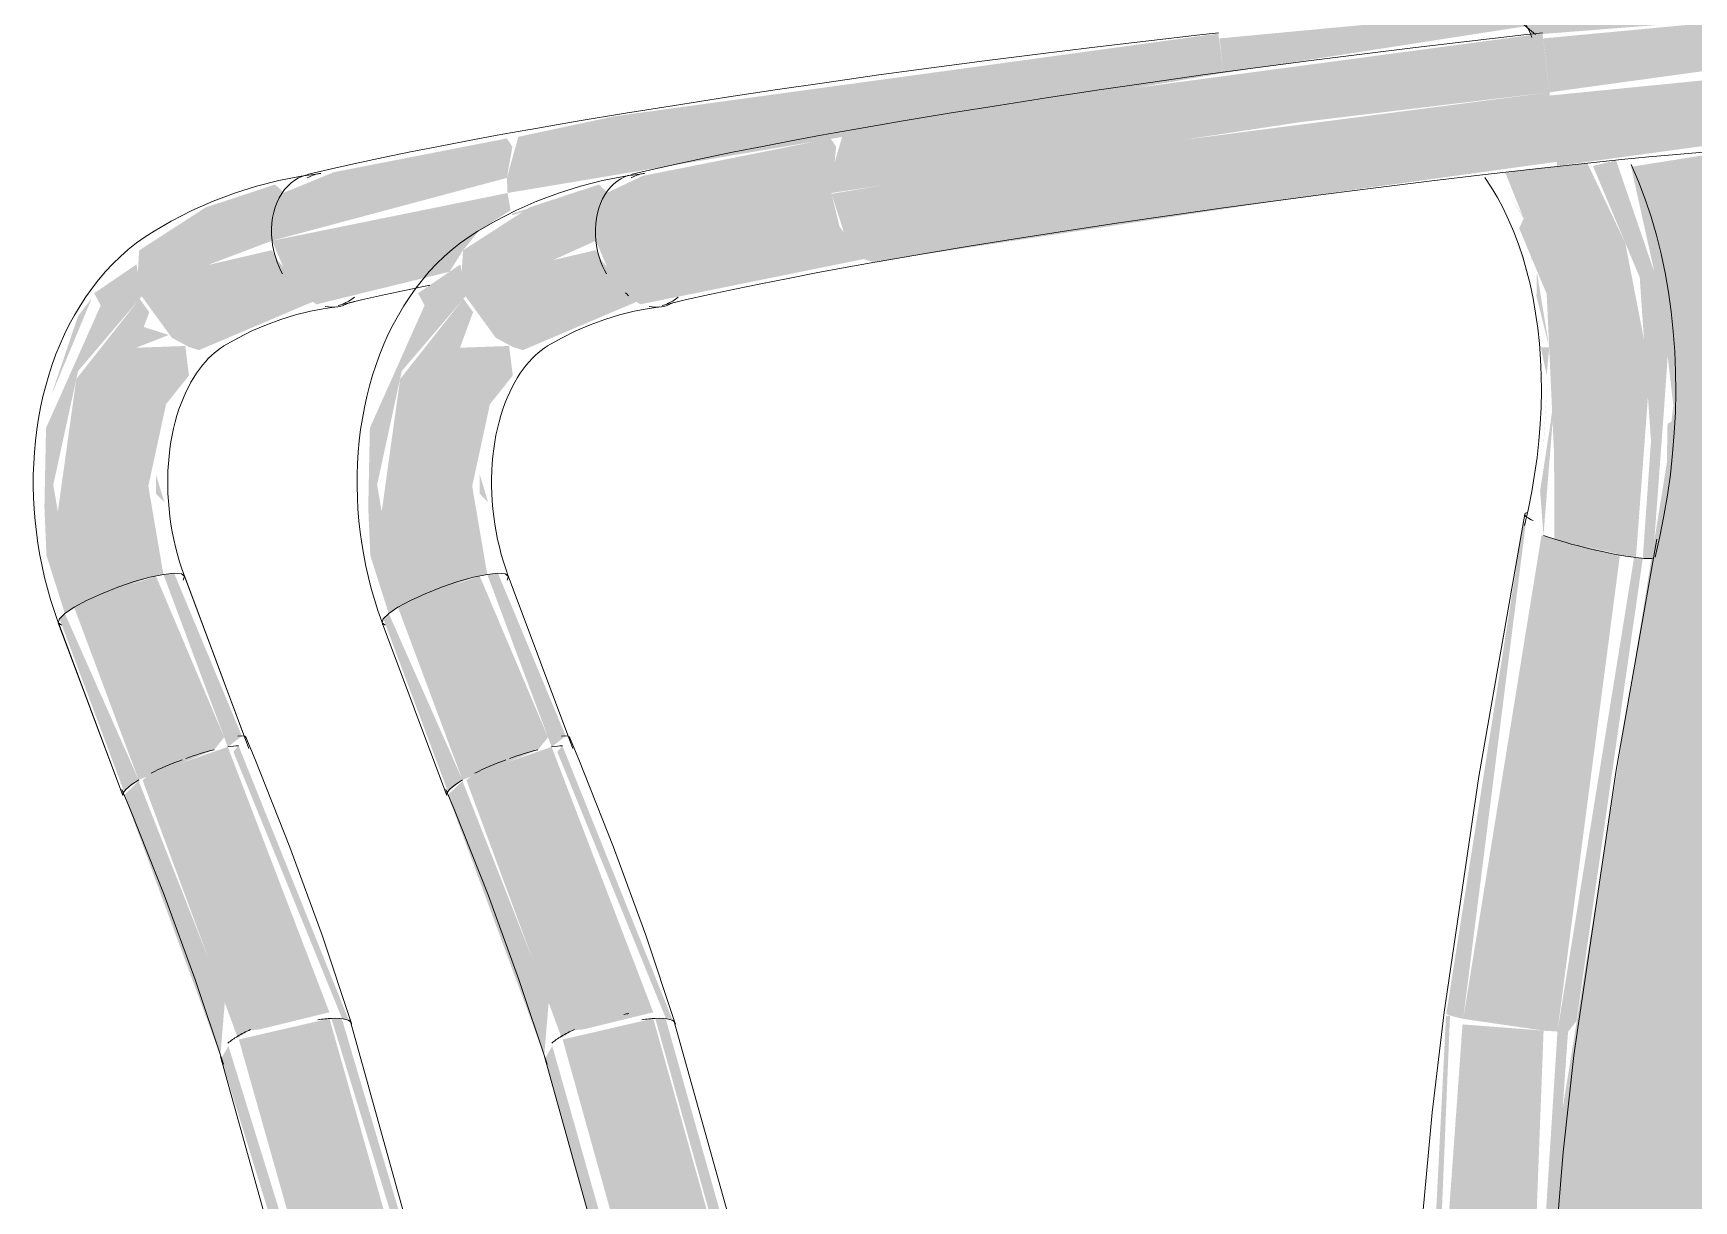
# Model space of a CAD drawing. Header units: inches. Extents: x 21380 to 98133, y -290 to 853.
# Drawn here: x 35351.7 to 35364.05, y 19.38 to 28.06 of the extents above; entities that cross this region are included whole.
import ezdxf

# ---------------------------------------------------------------- set-up
doc = ezdxf.new("R2010")
doc.units = ezdxf.units.IN
doc.header["$MEASUREMENT"] = 0
doc.layers.add('I-FURN', color=30, linetype='Continuous', lineweight=9)

# ---------------------------------------------------------------- blocks, each defined once
blk = doc.blocks.new('HermanMiller_Collection_Air-Chair_SideChair_Arms - Arms-457867-Building Section - East_West looking South')
at = {"layer": 'I-FURN'}
h = blk.add_hatch(color=256, dxfattribs=at)
h.paths.add_polyline_path([(-26177.189, 27.624), (-26174.96, 27.931), (-26174.918, 27.821), (-26174.865, 27.825), (-26174.993, 28.184), (-26175.109, 28.224), (-26177.236, 28.025), (-26177.203, 27.75)], flags=0)
h.paths.add_polyline_path([(-26174.979, 27.817), (-26174.962, 27.858), (-26174.973, 27.838)], flags=0)
for points in [[(-26182.531, 26.875), (-26179.049, 27.401), (-26177.189, 27.624), (-26177.241, 28.061), (-26181.242, 27.527), (-26182.451, 27.293), (-26182.537, 27.002)], [(-26182.222, 26.362), (-26178.904, 26.863), (-26177.135, 27.107), (-26177.189, 27.624), (-26180.849, 27.149), (-26182.53, 26.869), (-26182.418, 26.52), (-26182.289, 26.384)], [(-26184.283, 26.52), (-26182.531, 26.875), (-26182.495, 27.219), (-26182.537, 27.281), (-26183.935, 27.002), (-26184.211, 26.871), (-26184.284, 26.648)], [(-26185.252, 26.106), (-26184.594, 26.379), (-26184.283, 26.52), (-26184.201, 26.882), (-26184.26, 26.938), (-26184.776, 26.768), (-26185.271, 26.448), (-26185.285, 26.227)], [(-26183.951, 26.047), (-26182.289, 26.384), (-26182.47, 26.625), (-26182.531, 26.875), (-26184.283, 26.52), (-26184.134, 26.172), (-26183.956, 26.049)], [(-26184.826, 25.706), (-26183.979, 26.066), (-26184.256, 26.392), (-26184.283, 26.45), (-26184.757, 26.34), (-26185.252, 26.106), (-26185.028, 25.798), (-26184.9, 25.729)], [(-26185.824, 23.747), (-26185.755, 23.793), (-26185.91, 24.704), (-26185.727, 25.55), (-26185.252, 26.106), (-26185.291, 26.344), (-26185.606, 26.129), (-26185.557, 26.039), (-26185.964, 25.127), (-26185.976, 24.537), (-26185.961, 24.179)], [(-26185.755, 23.793), (-26185.193, 24.016), (-26185.091, 24.038), (-26185.203, 24.694), (-26185.071, 25.304), (-26184.901, 25.517), (-26184.928, 25.737), (-26185.294, 25.724), (-26185.196, 25.989), (-26185.268, 26.088), (-26185.739, 25.491), (-26185.876, 24.504), (-26185.824, 24.197)], [(-26185.085, 24.575), (-26185.147, 24.783), (-26185.147, 24.638), (-26185.137, 24.628)], [(-26185.275, 22.509), (-26184.713, 22.733), (-26184.639, 22.826), (-26185.147, 24.026), (-26185.662, 23.844), (-26185.755, 23.793), (-26185.353, 22.717)], [(-26184.612, 22.754), (-26184.507, 22.835), (-26185.011, 24.046), (-26185.091, 24.038), (-26184.613, 22.757)], [(-26185.384, 22.422), (-26185.275, 22.509), (-26185.824, 23.747), (-26185.864, 23.708), (-26185.416, 22.509)], [(-26184.537, 20.59), (-26184.452, 20.647), (-26184.375, 20.653), (-26183.856, 20.78), (-26184.612, 22.754), (-26185.182, 22.559), (-26185.246, 22.507), (-26184.542, 20.602)], [(-26183.711, 20.719), (-26184.532, 22.763), (-26184.57, 22.717), (-26183.762, 20.734)], [(-26184.667, 20.458), (-26184.633, 20.868), (-26185.275, 22.501), (-26185.384, 22.397), (-26184.67, 20.465)], [(-26178.062, 0), (-26183.856, 20.734), (-26184.53, 20.578), (-26178.795, 0), (-26178.149, 0)], [(-26177.994, 0), (-26177.928, 0), (-26183.764, 20.734), (-26183.841, 20.734), (-26178.062, 0)], [(-26178.872, 0), (-26178.795, 0), (-26184.607, 20.529), (-26184.661, 20.436), (-26178.927, 0)]]:
    blk.add_hatch(color=256, dxfattribs=at).paths.add_polyline_path(points, flags=0)
h = blk.add_hatch(color=256, dxfattribs=at)
h.paths.add_polyline_path([(-26177.132, 27.076), (-26175.323, 27.323), (-26175.265, 27.402), (-26175.089, 27.627), (-26175.019, 27.814), (-26177.187, 27.6), (-26177.135, 27.107)], flags=0)
h.paths.add_polyline_path([(-26174.926, 27.374), (-26174.92, 27.41), (-26174.931, 27.38)], flags=0)
h.paths.add_polyline_path([(-26174.91, 27.406), (-26174.863, 27.603), (-26174.936, 27.82), (-26174.944, 27.758), (-26174.954, 27.466), (-26174.918, 27.41)], flags=0)
for p, q in [((-26183.921, 27.021), (-26184.065, 27)), ((-26183.902, 26.014), (-26183.806, 26.027)), ((-26184.455, 22.742), (-26184.935, 24.026)), ((-26185.873, 23.678), (-26185.85, 23.661)), ((-26185.872, 23.677), (-26185.392, 22.392)), ((-26177.927, 0), (-26183.702, 20.719)), ((-26184.666, 20.451), (-26178.965, 0))]:
    blk.add_line(p, q, dxfattribs=at)
at = {"layer": 'I-FURN', "flags": 128}
for points in [[(-26182.363, 27.348), (-26182.012, 27.409), (-26181.654, 27.468), (-26181.288, 27.527), (-26180.917, 27.585), (-26180.539, 27.642), (-26180.156, 27.698), (-26179.769, 27.753), (-26179.377, 27.806), (-26178.982, 27.858), (-26178.585, 27.909), (-26178.185, 27.958), (-26177.783, 28.005), (-26177.381, 28.051), (-26177.242, 28.066)], [(-26184.022, 27.012), (-26183.841, 27.054), (-26183.652, 27.096), (-26183.456, 27.138), (-26183.254, 27.18), (-26183.044, 27.222), (-26182.829, 27.263), (-26182.607, 27.304), (-26182.38, 27.345), (-26182.363, 27.348)], [(-26175.064, 27.252), (-26175.254, 27.24), (-26175.447, 27.226), (-26175.643, 27.212), (-26175.842, 27.196), (-26176.043, 27.179), (-26176.245, 27.162), (-26176.449, 27.143), (-26176.654, 27.123), (-26176.86, 27.102), (-26177.066, 27.08), (-26177.133, 27.072)], [(-26182.19, 26.363), (-26181.845, 26.423), (-26181.492, 26.482), (-26181.132, 26.54), (-26180.765, 26.597), (-26180.392, 26.653), (-26180.014, 26.708), (-26179.632, 26.762), (-26179.245, 26.815), (-26178.854, 26.867), (-26178.461, 26.917), (-26178.065, 26.965), (-26177.668, 27.012), (-26177.27, 27.057), (-26177.133, 27.072)], [(-26184.065, 27), (-26184.233, 26.968), (-26184.398, 26.926), (-26184.561, 26.874), (-26184.721, 26.814), (-26184.879, 26.744), (-26185.032, 26.666), (-26185.16, 26.592)], [(-26185.16, 26.592), (-26185.226, 26.55), (-26185.29, 26.504), (-26185.352, 26.455), (-26185.411, 26.402), (-26185.468, 26.348), (-26185.522, 26.29), (-26185.573, 26.23), (-26185.622, 26.167), (-26185.668, 26.102), (-26185.711, 26.036), (-26185.752, 25.967), (-26185.791, 25.896), (-26185.827, 25.824), (-26185.86, 25.75), (-26185.89, 25.675), (-26185.918, 25.598), (-26185.944, 25.52), (-26185.967, 25.441), (-26185.987, 25.361), (-26186.005, 25.28), (-26186.02, 25.197), (-26186.033, 25.115), (-26186.043, 25.031), (-26186.051, 24.947), (-26186.056, 24.863), (-26186.059, 24.778), (-26186.059, 24.693), (-26186.057, 24.607), (-26186.053, 24.522), (-26186.046, 24.437), (-26186.036, 24.352), (-26186.025, 24.267), (-26186.01, 24.182), (-26185.994, 24.098), (-26185.975, 24.015), (-26185.954, 23.932), (-26185.93, 23.85), (-26185.904, 23.768), (-26185.876, 23.688), (-26185.873, 23.678)], [(-26183.79, 26.039), (-26183.618, 26.079), (-26183.438, 26.119), (-26183.25, 26.16), (-26183.055, 26.2), (-26182.852, 26.24), (-26182.643, 26.281), (-26182.428, 26.321), (-26182.207, 26.36), (-26182.19, 26.363)], [(-26184.642, 25.737), (-26184.538, 25.796), (-26184.433, 25.849), (-26184.326, 25.895), (-26184.217, 25.935), (-26184.108, 25.969), (-26183.997, 25.996), (-26183.902, 26.014)], [(-26184.935, 24.025), (-26184.953, 24.078), (-26184.971, 24.132), (-26184.987, 24.186), (-26185.001, 24.242), (-26185.014, 24.298), (-26185.025, 24.354), (-26185.035, 24.411), (-26185.043, 24.468), (-26185.05, 24.525), (-26185.054, 24.582), (-26185.058, 24.639), (-26185.059, 24.696), (-26185.059, 24.752), (-26185.058, 24.808), (-26185.054, 24.863), (-26185.05, 24.917), (-26185.043, 24.971), (-26185.035, 25.023), (-26185.026, 25.074), (-26185.015, 25.124), (-26185.003, 25.173), (-26184.99, 25.22), (-26184.975, 25.266), (-26184.959, 25.31), (-26184.942, 25.352), (-26184.924, 25.393), (-26184.906, 25.431), (-26184.886, 25.468), (-26184.866, 25.502), (-26184.845, 25.535), (-26184.823, 25.565), (-26184.801, 25.594), (-26184.779, 25.62), (-26184.757, 25.644), (-26184.734, 25.666), (-26184.712, 25.686), (-26184.689, 25.704), (-26184.667, 25.721), (-26184.645, 25.735), (-26184.642, 25.737)], [(-26185.091, 24.038), (-26185.193, 24.016), (-26185.309, 23.984), (-26185.431, 23.942)], [(-26184.935, 24.025), (-26184.957, 24.042), (-26185.011, 24.046), (-26185.091, 24.038)], [(-26184.943, 23.995), (-26184.934, 24.024), (-26184.935, 24.025)], [(-26185.431, 23.942), (-26185.552, 23.894), (-26185.662, 23.844), (-26185.755, 23.793)], [(-26185.755, 23.793), (-26185.824, 23.747), (-26185.864, 23.708), (-26185.873, 23.679), (-26185.873, 23.678)], [(-26183.692, 20.698), (-26183.912, 21.355), (-26184.151, 22.009), (-26184.409, 22.66), (-26184.478, 22.826)], [(-26184.644, 20.394), (-26184.855, 21.025), (-26185.085, 21.653), (-26185.333, 22.279), (-26185.399, 22.438)]]:
    blk.add_lwpolyline(points, dxfattribs=at)
at = {"layer": 'I-FURN'}
for centre, major_axis, ratio, start_param, end_param in [((-26183.906, 26.525), (-0.116, 0.486), 0.74611, 0.044799, 1.405643), ((-26183.863, 26.524), (-0.057, 0.497), 0.711436, 0.034696, 0.296495), ((-26183.863, 26.524), (-0.057, 0.497), 0.711436, 0, 0.034696), ((-26183.906, 26.525), (-0.116, 0.486), 0.74611, 1.405643, 1.929241), ((-26183.863, 26.524), (-0.057, 0.497), 0.711436, 2.39089, 2.467105), ((-26183.906, 26.525), (-0.116, 0.486), 0.74611, 3.238238, 3.500038), ((-26183.863, 26.524), (-0.057, 0.497), 0.711436, 2.914489, 3.176288), ((-26183.863, 26.524), (-0.057, 0.497), 0.711436, 3.176288, 3.438088), ((-26184.924, 22.567), (0.468, 0.175), 0.191458, 1.035163, 1.500905), ((-26184.924, 22.567), (0.468, 0.175), 0.191458, 0.511565, 0.773364), ((-26184.939, 22.632), (0.461, 0.194), 0.144221, 6.220526, 6.744124), ((-26184.924, 22.567), (0.468, 0.175), 0.191458, 1.558762, 2.082361), ((-26184.924, 22.567), (0.468, 0.175), 0.191458, 2.34416, 3.141593), ((-26184.184, 20.585), (0.482, 0.134), 0.301377, 1.177837, 1.259636), ((-26184.184, 20.585), (0.482, 0.134), 0.301377, 2.051225, 2.306833), ((-26184.168, 20.546), (0.476, 0.152), 0.239355, 0.740351, 1.000511), ((-26184.168, 20.546), (0.476, 0.152), 0.239355, 6.237561, 7.02296), ((-26184.184, 20.585), (0.482, 0.134), 0.301377, 2.306833, 2.568633)]:
    blk.add_ellipse(centre, major_axis=major_axis, ratio=ratio, start_param=start_param, end_param=end_param, dxfattribs=at)
blk = doc.blocks.new('HermanMiller_Collection_Air-Chair_SideChair_Arms - Arms-V175-Building Section - East_West looking South')
at = {"layer": 'I-FURN'}
for points in [[(-26177.328, 28.051), (-26175.116, 28.224), (-26175.094, 28.311), (-26177.402, 28.184), (-26177.329, 28.053)], [(-26179.614, 27.767), (-26177.357, 28.117), (-26177.518, 28.224), (-26179.644, 28.025), (-26179.624, 27.851)], [(-26184.94, 26.875), (-26179.614, 27.767), (-26179.652, 28.061), (-26184.142, 27.446), (-26184.86, 27.293), (-26184.945, 26.987), (-26184.942, 26.924)], [(-26186.692, 26.52), (-26184.945, 26.987), (-26184.904, 27.219), (-26184.945, 27.281), (-26186.231, 27.03), (-26186.62, 26.871), (-26186.693, 26.648)], [(-26176.546, 24.162), (-26176.442, 25.556), (-26176.625, 26.502), (-26176.908, 27.098), (-26177.519, 27.029), (-26177.381, 26.686), (-26177.415, 26.613), (-26177.21, 26.124), (-26177.155, 24.939), (-26177.152, 24.3), (-26176.593, 24.169)], [(-26187.661, 26.106), (-26187.157, 26.344), (-26186.692, 26.52), (-26186.61, 26.882), (-26186.669, 26.938), (-26187.185, 26.768), (-26187.68, 26.448), (-26187.694, 26.227)], [(-26184.905, 26.709), (-26184.142, 26.962), (-26184.909, 26.721)], [(-26186.36, 26.047), (-26185.372, 26.289), (-26185.271, 26.448), (-26185.152, 26.596), (-26184.917, 26.747), (-26184.94, 26.875), (-26186.692, 26.52), (-26186.543, 26.172), (-26186.365, 26.049)], [(-26187.235, 25.706), (-26186.388, 26.066), (-26186.665, 26.392), (-26186.692, 26.45), (-26187.166, 26.34), (-26187.661, 26.106), (-26187.437, 25.798), (-26187.309, 25.729)], [(-26188.233, 23.747), (-26188.164, 23.793), (-26188.319, 24.704), (-26188.135, 25.55), (-26187.661, 26.106), (-26187.7, 26.344), (-26188.015, 26.129), (-26187.966, 26.039), (-26188.373, 25.127), (-26188.385, 24.537), (-26188.37, 24.179)], [(-26188.164, 23.793), (-26187.602, 24.016), (-26187.5, 24.038), (-26187.612, 24.694), (-26187.48, 25.304), (-26187.31, 25.517), (-26187.337, 25.737), (-26187.703, 25.724), (-26187.605, 25.989), (-26187.677, 26.088), (-26188.148, 25.491), (-26188.285, 24.504), (-26188.233, 24.197)], [(-26187.493, 24.575), (-26187.556, 24.783), (-26187.556, 24.638), (-26187.546, 24.628)], [(-26177.831, 20.731), (-26177.359, 24.467), (-26177.391, 24.38), (-26177.957, 20.767), (-26177.909, 20.75)], [(-26177.13, 20.637), (-26176.665, 24.181), (-26177.249, 24.327), (-26177.831, 20.731), (-26177.226, 20.643)], [(-26177.051, 20.635), (-26176.988, 20.716), (-26176.495, 24.158), (-26176.56, 24.162), (-26177.13, 20.637)], [(-26187.684, 22.509), (-26187.122, 22.733), (-26187.048, 22.826), (-26187.556, 24.026), (-26188.071, 23.844), (-26188.164, 23.793), (-26187.762, 22.717)], [(-26187.021, 22.754), (-26186.916, 22.835), (-26187.42, 24.046), (-26187.5, 24.038), (-26187.022, 22.757)], [(-26187.793, 22.422), (-26187.684, 22.509), (-26188.233, 23.747), (-26188.273, 23.708), (-26187.825, 22.509)], [(-26186.946, 20.59), (-26186.86, 20.647), (-26186.784, 20.653), (-26186.265, 20.78), (-26187.021, 22.754), (-26187.591, 22.559), (-26187.655, 22.507), (-26186.951, 20.602)], [(-26186.12, 20.719), (-26186.941, 22.763), (-26186.979, 22.717), (-26186.171, 20.734)], [(-26187.076, 20.458), (-26187.042, 20.868), (-26187.684, 22.501), (-26187.792, 22.397), (-26187.079, 20.465)], [(-26177.998, 19.095), (-26177.929, 20.757), (-26177.959, 20.75), (-26178.04, 19.145), (-26178.007, 19.118)], [(-26177.166, 19.015), (-26177.051, 20.635), (-26177.13, 20.635), (-26177.233, 19.017), (-26177.216, 19.016)]]:
    blk.add_hatch(color=256, dxfattribs=at).paths.add_polyline_path(points, flags=0)
h = blk.add_hatch(color=256, dxfattribs=at)
h.paths.add_polyline_path([(-26174.985, 26.537), (-26175.115, 26.72), (-26175.023, 26.601)], flags=0)
h.paths.add_polyline_path([(-26176.185, 18), (-26175.806, 18.846), (-26175.688, 19.402), (-26175.249, 22.843), (-26174.814, 25.854), (-26175.157, 26.901), (-26175.585, 27.228), (-26176.582, 27.07), (-26176.417, 26.323), (-26176.328, 25.819), (-26176.268, 25.296), (-26176.316, 24.869), (-26177.26, 19.018), (-26177.162, 19.01), (-26177.351, 18.003), (-26176.194, 18)], flags=0)
h.paths.add_polyline_path([(-26174.782, 25.726), (-26174.855, 25.819), (-26174.801, 25.8)], flags=0)
h.paths.add_polyline_path([(-26174.868, 26.686), (-26175.3, 27.255), (-26175.371, 27.181), (-26174.895, 26.715)], flags=0)
h = blk.add_hatch(color=256, dxfattribs=at)
h.paths.add_polyline_path([(-26176.316, 24.869), (-26176.259, 25.183), (-26176.311, 25.159)], flags=0)
h.paths.add_polyline_path([(-26176.469, 24.155), (-26176.419, 24.162), (-26176.335, 25.296), (-26176.291, 25.94), (-26176.694, 27.119), (-26176.866, 27.076), (-26176.518, 26.248), (-26176.434, 25.031), (-26176.495, 24.158)], flags=0)
h = blk.add_hatch(color=256, dxfattribs=at)
h.paths.add_polyline_path([(-26177.191, 25.726), (-26177.253, 25.726), (-26177.21, 25.52)], flags=0)
h.paths.add_polyline_path([(-26177.234, 24.327), (-26177.144, 25.445), (-26177.182, 25.159), (-26177.259, 24.66), (-26177.234, 24.327)], flags=0)
h.paths.add_polyline_path([(-26177.191, 25.726), (-26177.283, 26.288), (-26177.286, 26.107), (-26177.21, 25.802)], flags=0)
h.paths.add_polyline_path([(-26177.309, 26.183), (-26177.54, 26.785), (-26177.387, 26.379), (-26177.316, 26.202)], flags=0)
h = blk.add_hatch(color=256, dxfattribs=at)
h.paths.add_polyline_path([(-26180.772, 0), (-26180.47, 0), (-26184.908, 15.848), (-26185.63, 15.881), (-26181.204, 0), (-26180.888, 0)], flags=0)
h.paths.add_polyline_path([(-26185.362, 17.55), (-26186.265, 20.734), (-26186.939, 20.578), (-26186.082, 17.55), (-26185.376, 17.55)], flags=0)
h = blk.add_hatch(color=256, dxfattribs=at)
h.paths.add_polyline_path([(-26180.403, 0), (-26180.337, 0), (-26184.812, 15.843), (-26184.867, 15.775), (-26180.47, 0)], flags=0)
h.paths.add_polyline_path([(-26185.229, 17.55), (-26186.173, 20.734), (-26186.25, 20.734), (-26185.28, 17.55), (-26185.238, 17.55)], flags=0)
h = blk.add_hatch(color=256, dxfattribs=at)
h.paths.add_polyline_path([(-26177.839, 19.09), (-26177.838, 19.091), (-26177.838, 19.395)], flags=0)
h.paths.add_polyline_path([(-26177.295, 19.02), (-26177.233, 20.644), (-26177.836, 20.69), (-26177.949, 19.118), (-26177.353, 19.023)], flags=0)
h = blk.add_hatch(color=256, dxfattribs=at)
h.paths.add_polyline_path([(-26181.28, 0), (-26181.204, 0), (-26185.717, 15.885), (-26185.802, 15.889), (-26181.336, 0)], flags=0)
h.paths.add_polyline_path([(-26186.174, 17.55), (-26186.096, 17.552), (-26187.016, 20.529), (-26187.07, 20.436), (-26186.182, 17.55)], flags=0)
for p, q in [((-26186.33, 27.021), (-26186.474, 27)), ((-26186.311, 26.014), (-26186.215, 26.027)), ((-26186.864, 22.742), (-26187.344, 24.026)), ((-26188.281, 23.678), (-26188.259, 23.661)), ((-26188.281, 23.677), (-26187.801, 22.392)), ((-26185.223, 17.533), (-26186.111, 20.719)), ((-26187.075, 20.451), (-26186.266, 17.549))]:
    blk.add_line(p, q, dxfattribs=at)
at = {"layer": 'I-FURN', "flags": 128}
for points in [[(-26177.489, 28.206), (-26177.384, 28.13), (-26177.292, 28.055)], [(-26184.772, 27.348), (-26184.421, 27.409), (-26184.063, 27.468), (-26183.697, 27.527), (-26183.326, 27.585), (-26182.948, 27.642), (-26182.565, 27.698), (-26182.178, 27.753), (-26181.786, 27.806), (-26181.391, 27.858), (-26180.994, 27.909), (-26180.594, 27.958), (-26180.192, 28.005), (-26179.79, 28.051), (-26179.651, 28.066)], [(-26186.431, 27.012), (-26186.25, 27.054), (-26186.061, 27.096), (-26185.865, 27.138), (-26185.663, 27.18), (-26185.453, 27.222), (-26185.238, 27.263), (-26185.016, 27.304), (-26184.789, 27.345), (-26184.772, 27.348)], [(-26176.582, 27.088), (-26176.528, 26.961), (-26176.478, 26.83), (-26176.434, 26.697), (-26176.394, 26.561), (-26176.359, 26.422), (-26176.329, 26.281), (-26176.304, 26.138), (-26176.284, 25.993), (-26176.268, 25.845), (-26176.257, 25.697), (-26176.251, 25.547), (-26176.249, 25.395), (-26176.253, 25.243), (-26176.261, 25.09), (-26176.273, 24.936), (-26176.29, 24.782), (-26176.312, 24.628), (-26176.338, 24.474), (-26176.368, 24.32), (-26176.403, 24.167)], [(-26186.474, 27), (-26186.642, 26.968), (-26186.807, 26.926), (-26186.97, 26.874), (-26187.13, 26.814), (-26187.288, 26.744), (-26187.441, 26.666), (-26187.569, 26.592)], [(-26177.67, 26.991), (-26177.622, 26.918), (-26177.577, 26.842), (-26177.534, 26.761), (-26177.493, 26.676), (-26177.455, 26.587), (-26177.42, 26.495), (-26177.388, 26.399), (-26177.359, 26.299), (-26177.333, 26.196), (-26177.311, 26.091), (-26177.292, 25.982), (-26177.276, 25.87), (-26177.264, 25.756), (-26177.255, 25.64), (-26177.251, 25.521), (-26177.249, 25.401), (-26177.252, 25.279), (-26177.258, 25.156), (-26177.268, 25.032), (-26177.282, 24.907), (-26177.3, 24.781), (-26177.321, 24.655), (-26177.346, 24.529), (-26177.375, 24.402)], [(-26187.569, 26.592), (-26187.635, 26.55), (-26187.699, 26.504), (-26187.761, 26.455), (-26187.82, 26.402), (-26187.876, 26.348), (-26187.93, 26.29), (-26187.982, 26.23), (-26188.031, 26.167), (-26188.077, 26.102), (-26188.12, 26.036), (-26188.161, 25.967), (-26188.2, 25.896), (-26188.235, 25.824), (-26188.269, 25.75), (-26188.299, 25.675), (-26188.327, 25.598), (-26188.353, 25.52), (-26188.375, 25.441), (-26188.396, 25.361), (-26188.414, 25.28), (-26188.429, 25.197), (-26188.442, 25.115), (-26188.452, 25.031), (-26188.46, 24.947), (-26188.465, 24.863), (-26188.468, 24.778), (-26188.468, 24.693), (-26188.466, 24.607), (-26188.462, 24.522), (-26188.455, 24.437), (-26188.445, 24.352), (-26188.433, 24.267), (-26188.419, 24.182), (-26188.403, 24.098), (-26188.384, 24.015), (-26188.363, 23.932), (-26188.339, 23.85), (-26188.313, 23.768), (-26188.285, 23.688), (-26188.281, 23.678)], [(-26186.199, 26.039), (-26186.027, 26.079), (-26185.847, 26.119), (-26185.659, 26.16), (-26185.518, 26.189)], [(-26187.051, 25.737), (-26186.947, 25.796), (-26186.841, 25.849), (-26186.734, 25.895), (-26186.626, 25.935), (-26186.517, 25.969), (-26186.406, 25.996), (-26186.311, 26.014)], [(-26187.344, 24.025), (-26187.362, 24.078), (-26187.38, 24.132), (-26187.395, 24.186), (-26187.41, 24.242), (-26187.423, 24.298), (-26187.434, 24.354), (-26187.444, 24.411), (-26187.452, 24.468), (-26187.458, 24.525), (-26187.463, 24.582), (-26187.467, 24.639), (-26187.468, 24.696), (-26187.468, 24.752), (-26187.466, 24.808), (-26187.463, 24.863), (-26187.458, 24.917), (-26187.452, 24.971), (-26187.444, 25.023), (-26187.435, 25.074), (-26187.424, 25.124), (-26187.412, 25.173), (-26187.399, 25.22), (-26187.384, 25.266), (-26187.368, 25.31), (-26187.351, 25.352), (-26187.333, 25.393), (-26187.314, 25.431), (-26187.295, 25.468), (-26187.274, 25.502), (-26187.253, 25.535), (-26187.232, 25.565), (-26187.21, 25.594), (-26187.188, 25.62), (-26187.166, 25.644), (-26187.143, 25.666), (-26187.121, 25.686), (-26187.098, 25.704), (-26187.076, 25.721), (-26187.054, 25.735), (-26187.051, 25.737)], [(-26177.372, 24.486), (-26177.714, 22.535), (-26177.973, 20.78)], [(-26176.982, 20.647), (-26176.693, 22.582), (-26176.39, 24.299)], [(-26187.5, 24.038), (-26187.602, 24.016), (-26187.717, 23.984), (-26187.84, 23.942)], [(-26187.344, 24.025), (-26187.366, 24.042), (-26187.42, 24.046), (-26187.5, 24.038)], [(-26187.352, 23.995), (-26187.343, 24.024), (-26187.344, 24.025)], [(-26187.84, 23.942), (-26187.96, 23.894), (-26188.071, 23.844), (-26188.164, 23.793)], [(-26188.164, 23.793), (-26188.233, 23.747), (-26188.273, 23.708), (-26188.282, 23.679), (-26188.281, 23.678)], [(-26186.101, 20.698), (-26186.32, 21.355), (-26186.56, 22.009), (-26186.818, 22.66), (-26186.886, 22.826)], [(-26187.053, 20.394), (-26187.264, 21.025), (-26187.494, 21.653), (-26187.742, 22.279), (-26187.808, 22.438)], [(-26177.973, 20.78), (-26178.063, 20.034), (-26178.131, 19.284), (-26178.146, 19.086)], [(-26177.148, 19.017), (-26177.088, 19.739), (-26177.007, 20.458), (-26176.982, 20.647)]]:
    blk.add_lwpolyline(points, dxfattribs=at)
at = {"layer": 'I-FURN'}
for centre, major_axis, ratio, start_param, end_param in [((-26186.315, 26.525), (-0.116, 0.486), 0.74611, 0, 1.405643), ((-26186.272, 26.524), (-0.057, 0.497), 0.711436, 0.034696, 0.296495), ((-26186.272, 26.524), (-0.057, 0.497), 0.711436, 0, 0.034696), ((-26186.315, 26.525), (-0.116, 0.486), 0.74611, 1.405643, 1.929241), ((-26186.315, 26.525), (-0.116, 0.486), 0.74611, 3.238238, 3.500038), ((-26186.272, 26.524), (-0.057, 0.497), 0.711436, 2.914489, 3.176288), ((-26186.272, 26.524), (-0.057, 0.497), 0.711436, 3.176288, 3.438088), ((-26176.881, 24.392), (-0.491, 0.093), 0.137076, 0.008955, 0.532553), ((-26176.881, 24.392), (-0.491, 0.093), 0.137076, 6.030341, 6.283185), ((-26176.889, 24.285), (-0.486, 0.118), 0.11091, 0.809563, 2.380359), ((-26176.889, 24.285), (-0.486, 0.118), 0.11091, 2.380359, 2.903958), ((-26176.889, 24.285), (-0.486, 0.118), 0.11091, 3.141593, 3.165757), ((-26187.333, 22.567), (0.468, 0.175), 0.191458, 1.035163, 1.500905), ((-26187.333, 22.567), (0.468, 0.175), 0.191458, 0.511565, 0.773364), ((-26187.347, 22.632), (0.461, 0.194), 0.144221, 6.220526, 6.744124), ((-26187.333, 22.567), (0.468, 0.175), 0.191458, 1.558762, 2.082361), ((-26187.333, 22.567), (0.468, 0.175), 0.191458, 2.34416, 3.141593), ((-26186.593, 20.585), (0.482, 0.134), 0.301377, 2.051225, 2.306833), ((-26186.577, 20.546), (0.476, 0.152), 0.239355, 0.740351, 1.000511), ((-26186.577, 20.546), (0.476, 0.152), 0.239355, 6.237561, 7.02296), ((-26186.593, 20.585), (0.482, 0.134), 0.301377, 2.306833, 2.568633)]:
    blk.add_ellipse(centre, major_axis=major_axis, ratio=ratio, start_param=start_param, end_param=end_param, dxfattribs=at)
blk.add_open_spline([(-26177.555, 28.245), (-26177.529, 28.254), (-26177.476, 28.251), (-26177.391, 28.185), (-26177.342, 28.094), (-26177.32, 28.032)], degree=3, knots=[-1, -1, -1, -1, -0.7857143, -0.5714286, -0.2857143, -0.2857143, -0.2857143, -0.2857143], dxfattribs=at)
blk = doc.blocks.new('HermanMiller_Collection_Air-Chair_SideChair_Arms - Arms-V177-Building Section - East_West looking South')
at = {"layer": 'I-FURN'}
h = blk.add_hatch(color=256, dxfattribs=at)
h.paths.add_polyline_path([(-26177.236, 24.944), (-26177.201, 25.535), (-26177.228, 25.108), (-26177.234, 24.99)], flags=0)
h.paths.add_polyline_path([(-26177.346, 24.501), (-26177.342, 24.507), (-26177.345, 24.506)], flags=0)
h.paths.add_polyline_path([(-26177.118, 25.286), (-26177.144, 25.535), (-26177.133, 25.374)], flags=0)
h.paths.add_polyline_path([(-26177.342, 26.323), (-26177.359, 26.396), (-26177.356, 26.379)], flags=0)
h.paths.add_polyline_path([(-26177.319, 26.369), (-26177.328, 26.407), (-26177.324, 26.379)], flags=0)
h.paths.add_polyline_path([(-26177.36, 26.66), (-26177.486, 26.863), (-26177.381, 26.686)], flags=0)
h.paths.add_polyline_path([(-26177.39, 26.809), (-26177.513, 27.001), (-26177.404, 26.824)], flags=0)
h = blk.add_hatch(color=256, dxfattribs=at)
h.paths.add_polyline_path([(-26188.234, 23.746), (-26188.252, 23.807), (-26188.234, 23.747)], flags=0)
h.paths.add_polyline_path([(-26188.327, 25.385), (-26188.032, 26.093), (-26188.135, 25.959), (-26188.321, 25.41)], flags=0)
h = blk.add_hatch(color=256, dxfattribs=at)
h.paths.add_polyline_path([(-26187.5, 24.039), (-26187.485, 24.046), (-26187.501, 24.041)], flags=0)
h.paths.add_polyline_path([(-26187.703, 25.724), (-26187.459, 25.819), (-26187.646, 25.878), (-26187.698, 25.737)], flags=0)
for points in [[(-26187.806, 22.449), (-26187.825, 22.509), (-26187.809, 22.457)], [(-26186.102, 20.685), (-26186.132, 20.782), (-26186.106, 20.699)]]:
    blk.add_hatch(color=256, dxfattribs=at).paths.add_polyline_path(points, flags=0)
for p, q in [((-26186.33, 27.021), (-26186.474, 27)), ((-26187.051, 25.737), (-26186.947, 25.796)), ((-26177.321, 24.655), (-26177.346, 24.529)), ((-26187.366, 24.042), (-26187.344, 24.025)), ((-26186.864, 22.742), (-26187.343, 24.025)), ((-26188.282, 23.678), (-26187.801, 22.392)), ((-26188.259, 23.661), (-26188.281, 23.678))]:
    blk.add_line(p, q, dxfattribs=at)
at = {"layer": 'I-FURN', "flags": 128}
for points in [[(-26184.772, 27.348), (-26184.421, 27.409), (-26184.063, 27.468), (-26183.697, 27.527), (-26183.326, 27.585), (-26182.948, 27.642), (-26182.565, 27.698), (-26182.178, 27.753), (-26181.786, 27.806), (-26181.391, 27.858), (-26180.994, 27.909), (-26180.594, 27.958), (-26180.192, 28.005), (-26179.79, 28.051), (-26179.652, 28.066)], [(-26186.431, 27.012), (-26186.25, 27.054), (-26186.061, 27.096), (-26185.865, 27.138), (-26185.663, 27.18), (-26185.453, 27.222), (-26185.238, 27.263), (-26185.016, 27.304), (-26184.789, 27.345), (-26184.772, 27.348)], [(-26186.474, 27), (-26186.642, 26.968), (-26186.807, 26.926), (-26186.97, 26.874), (-26187.13, 26.814), (-26187.288, 26.744), (-26187.441, 26.666), (-26187.569, 26.592)], [(-26177.67, 26.991), (-26177.622, 26.918), (-26177.577, 26.842)], [(-26187.699, 26.504), (-26187.761, 26.455), (-26187.82, 26.402), (-26187.876, 26.348), (-26187.93, 26.29), (-26187.982, 26.23), (-26188.031, 26.167), (-26188.077, 26.102), (-26188.12, 26.036), (-26188.161, 25.967), (-26188.2, 25.896), (-26188.235, 25.824), (-26188.269, 25.75), (-26188.299, 25.675), (-26188.327, 25.598), (-26188.353, 25.52), (-26188.375, 25.441), (-26188.396, 25.361), (-26188.414, 25.28), (-26188.429, 25.197), (-26188.442, 25.115), (-26188.452, 25.031), (-26188.46, 24.947), (-26188.465, 24.863), (-26188.468, 24.778), (-26188.468, 24.693), (-26188.466, 24.607), (-26188.462, 24.522), (-26188.455, 24.437), (-26188.445, 24.352), (-26188.433, 24.267), (-26188.419, 24.182), (-26188.403, 24.098), (-26188.384, 24.015), (-26188.363, 23.932), (-26188.339, 23.85), (-26188.313, 23.768), (-26188.285, 23.688), (-26188.281, 23.678)], [(-26186.134, 26.054), (-26186.027, 26.079), (-26185.847, 26.119), (-26185.659, 26.16), (-26185.518, 26.189)], [(-26177.359, 26.299), (-26177.333, 26.196), (-26177.311, 26.091), (-26177.292, 25.982), (-26177.276, 25.87), (-26177.264, 25.756), (-26177.255, 25.64), (-26177.251, 25.521), (-26177.249, 25.401), (-26177.252, 25.279), (-26177.258, 25.156), (-26177.268, 25.032)], [(-26187.344, 24.025), (-26187.362, 24.078), (-26187.38, 24.132), (-26187.395, 24.186), (-26187.41, 24.242), (-26187.423, 24.298), (-26187.434, 24.354), (-26187.444, 24.411), (-26187.452, 24.468), (-26187.458, 24.525), (-26187.463, 24.582), (-26187.467, 24.639), (-26187.468, 24.696), (-26187.468, 24.752), (-26187.466, 24.808), (-26187.463, 24.863), (-26187.458, 24.917), (-26187.452, 24.971), (-26187.444, 25.023), (-26187.435, 25.074), (-26187.424, 25.124), (-26187.412, 25.173), (-26187.399, 25.22), (-26187.384, 25.266), (-26187.368, 25.31), (-26187.351, 25.352), (-26187.333, 25.393), (-26187.314, 25.431), (-26187.295, 25.468), (-26187.274, 25.502), (-26187.253, 25.535), (-26187.232, 25.565), (-26187.21, 25.594), (-26187.188, 25.62), (-26187.166, 25.644), (-26187.143, 25.666), (-26187.121, 25.686), (-26187.098, 25.704), (-26187.076, 25.721), (-26187.054, 25.735)], [(-26177.372, 24.486), (-26177.714, 22.535), (-26177.973, 20.78)], [(-26187.344, 24.025), (-26187.343, 24.024), (-26187.352, 23.995)], [(-26188.281, 23.678), (-26188.282, 23.679), (-26188.273, 23.708)], [(-26186.101, 20.698), (-26186.32, 21.355), (-26186.56, 22.009), (-26186.818, 22.66), (-26186.886, 22.826)], [(-26177.973, 20.78), (-26178.063, 20.034), (-26178.131, 19.284), (-26178.146, 19.086)]]:
    blk.add_lwpolyline(points, dxfattribs=at)
at = {"layer": 'I-FURN'}
for centre, major_axis, ratio, start_param, end_param in [((-26186.315, 26.525), (-0.116, 0.486), 0.74611, 0, 0.096646), ((-26186.272, 26.524), (-0.057, 0.497), 0.711436, 3.176288, 3.438088), ((-26176.881, 24.392), (-0.491, 0.093), 0.137076, 6.030341, 6.283185), ((-26187.347, 22.632), (0.461, 0.194), 0.144221, 6.220526, 6.482325), ((-26187.333, 22.567), (0.468, 0.175), 0.191458, 3.129558, 3.141593)]:
    blk.add_ellipse(centre, major_axis=major_axis, ratio=ratio, start_param=start_param, end_param=end_param, dxfattribs=at)

msp = doc.modelspace()

# ---------------------------------------------------------------- block references
at = {"layer": 'I-FURN'}
for name in ['HermanMiller_Collection_Air-Chair_SideChair_Arms - Arms-V175-Building Section - East_West looking South', 'HermanMiller_Collection_Air-Chair_SideChair_Arms - Arms-V177-Building Section - East_West looking South', 'HermanMiller_Collection_Air-Chair_SideChair_Arms - Arms-457867-Building Section - East_West looking South']:
    msp.add_blockref(name, (61540.169, 0), dxfattribs=at)

doc.saveas('drawing.dxf')
